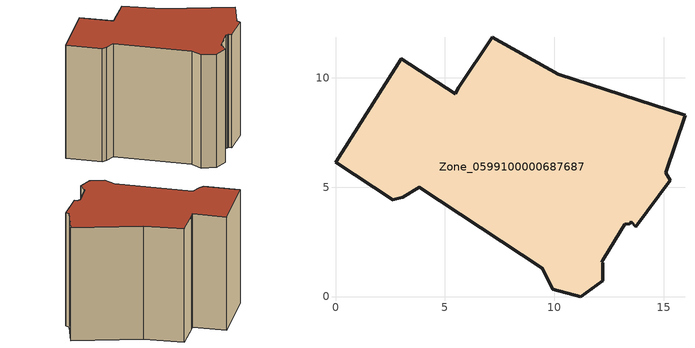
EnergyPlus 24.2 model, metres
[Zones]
Zone_0599100000687687
 floor ground (C_G): 9.44,1.29 3.82,5 3.07,4.53 2.62,4.44 0,6.14 3,10.88 5.48,9.27 5.63,9.56 7.16,11.84 10.17,10.15 15.97,8.29 15.1,5.66 15.29,5.32 13.72,3.2 13.51,3.43 13.44,3.34 13.22,3.32 12.29,1.77 12.22,1.66 12.17,1.57 12.22,1.54 12.21,0.72 11.2,0 9.93,0.33 z0
 wall outside (C_F): 10.17,10.15 7.16,11.84 5.63,9.56 5.48,9.27 3,10.88 0,6.14 2.62,4.44 3.07,4.53 3.82,5 9.44,1.29 9.93,0.33 11.2,0 12.21,0.72 12.22,1.54 12.17,1.57 12.22,1.66 12.29,1.77 13.22,3.32 13.44,3.34 13.51,3.43 13.72,3.2 15.29,5.32 15.1,5.66 15.97,8.29 10.17,10.15 z0:10.41
 roof outside (C_R): 13.22,3.32 13.44,3.34 13.51,3.43 13.72,3.2 15.29,5.32 15.1,5.66 15.97,8.29 10.17,10.15 7.16,11.84 5.63,9.56 5.48,9.27 3,10.88 0,6.14 2.62,4.44 3.07,4.53 3.82,5 9.44,1.29 9.93,0.33 11.2,0 12.21,0.72 12.22,1.54 12.17,1.57 12.22,1.66 12.29,1.77 z10.41
[BUILDING]
Pand.0599100000687687: North Axis=0; Terrain=City; Loads Convergence Tolerance Value=0.04; Temperature Convergence Tolerance Value=0.4; Solar Distribution=FullExterior; Maximum Number of Warmup Days=25; Minimum Number of Warmup Days=1
[Site:Location]
Rotterdam.The.Hague.AP_ZH_NLD Design_Conditions: Latitude=51.96; Longitude=4.45; Time Zone=1; Elevation=-4.5
[SITE:GROUNDTEMPERATURE:BUILDINGSURFACE]
18, 18, 18, 18, 18, 18, 18, 18, 18, 18, 18, 18
[MATERIAL] Thermal Absorptance=0.9; Solar Absorptance=0.7; Visible Absorptance=0.7
Name | Roughness | Thickness | Conductivity | Density | Specific Heat
G.TI.1946 | MediumSmooth | 0.15 | 1 | 540 | 1210
F.TI.1946 | Rough | 0.3 | 0.857143 | 1920 | 840
R.TI.1946 | MediumRough | 0.2 | 0.1 | 1500 | 1000
[CONSTRUCTION]
C_G: G.TI.1946
C_F: F.TI.1946
C_R: R.TI.1946
[ZONE]
Zone_0599100000687687: Type=1; Multiplier=1; Ceiling Height=Autocalculate; Volume=Autocalculate; Floor Area=autocalculate; Part of Total Floor Area=Yes
[ZONEINFILTRATION:DESIGNFLOWRATE]
Infil_Zone_0599100000687687: Zone or ZoneList or Space or SpaceList=Zone_0599100000687687; Schedule=AlwaysOn; Design Flow Rate Calculation Method=Flow/Area; Flow Rate per Floor Area=0.003; Constant Term Coefficient=1; Temperature Term Coefficient=0; Velocity Term Coefficient=0; Velocity Squared Term Coefficient=0
[HVACTEMPLATE:ZONE:IDEALLOADSAIRSYSTEM]
Zone_0599100000687687: Maximum Heating Supply Air Temperature=50; Minimum Cooling Supply Air Temperature=13; Maximum Heating Supply Air Humidity Ratio=0.0156; Minimum Cooling Supply Air Humidity Ratio=0.0077; Heating Limit=NoLimit; Cooling Limit=NoLimit; Dehumidification Control Type=ConstantSensibleHeatRatio; Cooling Sensible Heat Ratio=0.7; Dehumidification Setpoint=60; Humidification Control Type=None; Humidification Setpoint=30; Outdoor Air Method=None; Outdoor Air Flow Rate per Person=0.00944; Outdoor Air Flow Rate per Zone Floor Area=0; Outdoor Air Flow Rate per Zone=0; Demand Controlled Ventilation Type=None; Outdoor Air Economizer Type=NoEconomizer; Heat Recovery Type=None; Sensible Heat Recovery Effectiveness=0.7; Latent Heat Recovery Effectiveness=0.65
[ZONECONTROL:THERMOSTAT]
ThermostatControl_Zone_0599100000687687: Zone or ZoneList=Zone_0599100000687687; Control Type Schedule=DualSetpointControlType; Control 1=Thermostat_Zone_0599100000687687; Temperature Difference Between Cutout And Setpoint=0
[THERMOSTATSETPOINT:DUALSETPOINT]
Thermostat_Zone_0599100000687687: Heating Setpoint Temperature Schedule=HeatingSetpoint_Zone_0599100000687687; Cooling Setpoint Temperature Schedule=CoolingSetpoint_Zone_0599100000687687
[SCHEDULE:COMPACT]
HeatingSetpoint_Zone_0599100000687687: Through: 12/31, For: AllDays, Until: 24:00, 21
CoolingSetpoint_Zone_0599100000687687: Through: 12/31, For: AllDays, Until: 24:00, 24
DualSetpointControlType: Through: 12/31, For: AllDays, Until: 24:00, 4
AlwaysOn: Through: 12/31, For: AllDays, Until: 24:00, 1
